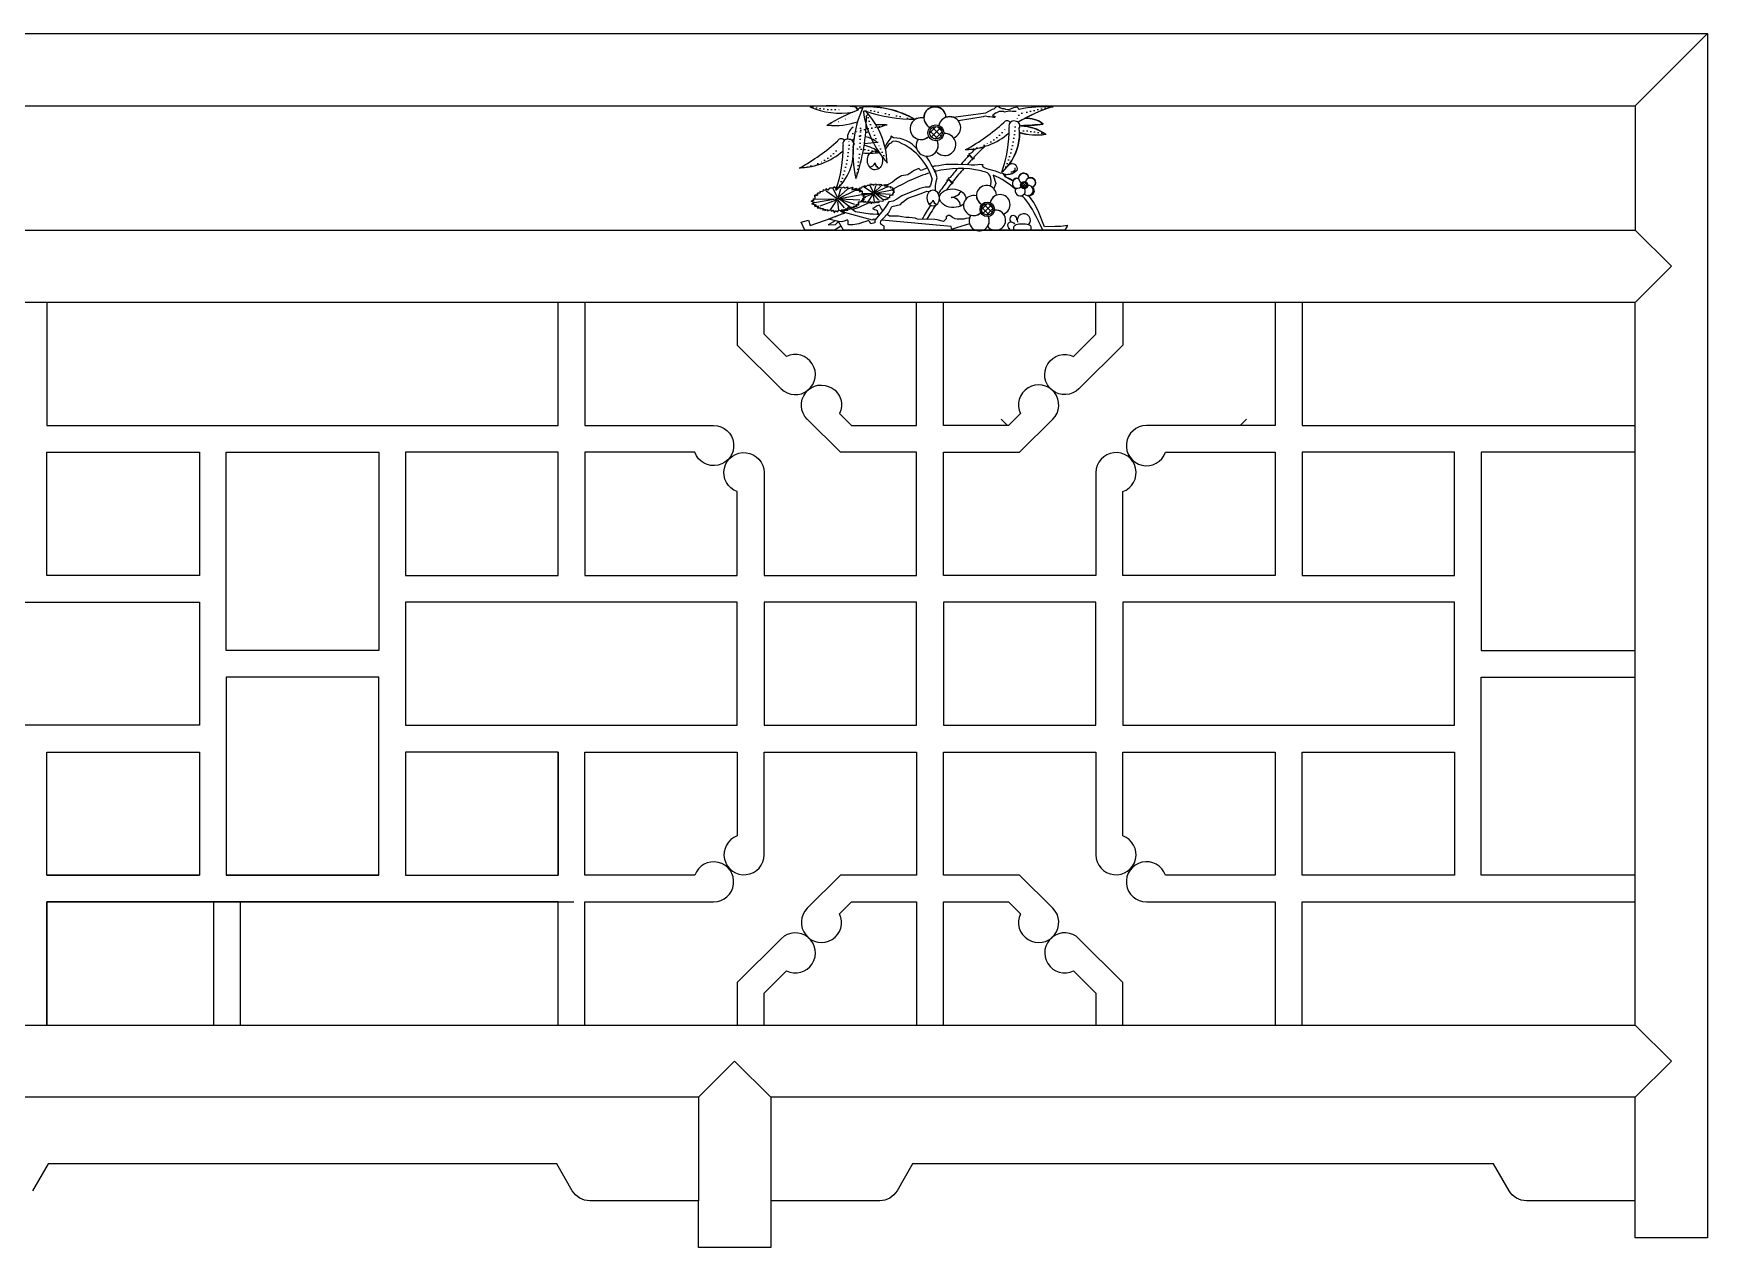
# Model space of a CAD drawing. Extents: x 3097 to 5197, y 5645 to 6552.
# Drawn here: x 3946 to 5197, y 5645 to 6552 of the extents above; entities that cross this region are included whole.
import ezdxf

# ---------------------------------------------------------------- set-up
doc = ezdxf.new("R2010")
doc.units = 0
doc.header["$LTSCALE"] = 0.85
doc.header["$MEASUREMENT"] = 0
doc.linetypes.add('DOT2', pattern=[3.175, 0, -3.175])
for name, color, linetype in [('3', 3, 'CONTINUOUS'), ('4', 4, 'CONTINUOUS'), ('7', 7, 'CONTINUOUS'), ('DIM', 3, 'CONTINUOUS')]:
    doc.layers.add(name, color=color, linetype=linetype)

msp = doc.modelspace()

# ---------------------------------------------------------------- hatches: boundary and pattern name
at = {"layer": '3'}
h = msp.add_hatch(dxfattribs=at)
h.set_pattern_fill('ANSI37', color=256, scale=24, style=0)
h.set_pattern_definition([(135, (-39536.516, 28943.636), (2.12132034, 2.12132034), []), (45, (-39536.516, 28943.636), (2.12132034, -2.12132034), [])])
h.paths.add_polyline_path([(4615.7, 6478.1, 1), (4625.1, 6478.1, 1)])
h = msp.add_hatch(dxfattribs=at)
h.set_pattern_fill('ANSI37', color=256, scale=11, style=0)
h.set_pattern_definition([(135, (-15552.2393, 16735.7039), (0.97227182, 0.97227182), []), (45, (-15552.2393, 16735.7039), (0.97227182, -0.97227182), [])])
h.paths.add_polyline_path([(4684.2, 6439, 1), (4688.5, 6439, 1)])
h = msp.add_hatch(dxfattribs=at)
h.set_pattern_fill('ANSI37', color=256, scale=22, style=0)
h.set_pattern_definition([(135, (-35818.3877, 27014.2734), (1.94454365, 1.94454365), []), (45, (-35818.3877, 27014.2734), (1.94454365, -1.94454365), [])])
h.paths.add_polyline_path([(4654.5, 6420.9, 1), (4663.1, 6420.9, 1)])

# ---------------------------------------------------------------- linework, layer by layer
for p, q in [((5197, 6552.3), (5143, 6498.3)), ((4562.1, 6495), (4560.8, 6497.1)), ((4655.8, 6490.1), (4637.2, 6487.1)), ((4530, 6431.6), (4531.9, 6431.6)), ((4530.1, 6428.7), (4530, 6431.6)), ((4531.9, 6432.9), (4533.9, 6433.2)), ((4531.9, 6431.6), (4531.9, 6432.9)), ((4538.3, 6434.6), (4546.6, 6429)), ((4543.4, 6436.7), (4544.3, 6437.8)), ((4543.4, 6436.7), (4546.5, 6430)), ((4544.3, 6437.8), (4545.6, 6436.7)), ((4545.6, 6436.7), (4546.3, 6437.8)), ((4546.3, 6437.8), (4547, 6436.6)), ((4547, 6436.6), (4549.2, 6437.8)), ((4549, 6435.9), (4547.1, 6429.1)), ((4554.1, 6435.6), (4547.7, 6430)), ((4560.5, 6435.2), (4547.9, 6429.1)), ((4565.1, 6431.8), (4548.4, 6428.7)), ((4549.2, 6437.8), (4549.5, 6436.7)), ((4549.5, 6436.7), (4551.9, 6437.6)), ((4551.9, 6437.6), (4552.4, 6436.7)), ((4552.4, 6436.7), (4554.4, 6437.6)), ((4554.4, 6437.6), (4554.3, 6436.3)), ((4560.7, 6435.1), (4562.2, 6435.1)), ((4562.2, 6436.1), (4563.8, 6436.3)), ((4562.2, 6435.1), (4562.2, 6436.1)), ((4563.5, 6437), (4565.1, 6436.9)), ((4563.8, 6436.3), (4563.5, 6437)), ((4565.1, 6436.9), (4565.5, 6438.1)), ((4565.2, 6432.8), (4572.9, 6432.6)), ((4565.5, 6438.1), (4567.1, 6437.4)), ((4566.6, 6431.8), (4571.6, 6432.6)), ((4566.9, 6430.1), (4573.1, 6432.4)), ((4567.1, 6437.4), (4567.1, 6438.6)), ((4567.1, 6438.6), (4568.2, 6437.9)), ((4567.1, 6437.4), (4573.5, 6433.1)), ((4568.2, 6437.9), (4569.2, 6439)), ((4569.2, 6439), (4571, 6439)), ((4569.8, 6426.5), (4573.6, 6432.3)), ((4571, 6439), (4571.7, 6439.9)), ((4571, 6439), (4573.4, 6433.8)), ((4571.7, 6439.9), (4572.8, 6439)), ((4572.8, 6439), (4573.3, 6439.9)), ((4573.3, 6439.9), (4573.8, 6438.9)), ((4573.8, 6438.9), (4575.5, 6439.9)), ((4574.5, 6426.4), (4573.8, 6431.4)), ((4575.3, 6438.4), (4573.9, 6433.2)), ((4577.8, 6427.7), (4574, 6432.3)), ((4579.3, 6438.2), (4574.4, 6433.8)), ((4584.2, 6437.8), (4574.5, 6433.1)), ((4587.8, 6435.2), (4574.9, 6432.8)), ((4586.5, 6432.1), (4574.9, 6432.8)), ((4581.1, 6428), (4574.9, 6432.6)), ((4583.7, 6429.7), (4574.9, 6432.6)), ((4575.5, 6439.9), (4575.7, 6439)), ((4575.7, 6439), (4577.6, 6439.7)), ((4577.6, 6439.7), (4578, 6439)), ((4578, 6439), (4579.6, 6439.7)), ((4579.6, 6439.7), (4579.4, 6438.7)), ((4527.3, 6427.1), (4529.1, 6427.8)), ((4529.6, 6425.9), (4527.3, 6427.1)), ((4527.8, 6425.1), (4529.6, 6425.9)), ((4531, 6424), (4527.8, 6425.1)), ((4528.4, 6428.6), (4530.1, 6428.7)), ((4529.1, 6427.8), (4528.4, 6428.6)), ((4529.6, 6425.9), (4544.1, 6428.4)), ((4529.6, 6423.2), (4531, 6424)), ((4532.8, 6423.1), (4529.6, 6423.2)), ((4530.1, 6428.7), (4545.9, 6428.4)), ((4531.6, 6421.9), (4532.8, 6423.1)), ((4533.8, 6423.5), (4546.1, 6428.1)), ((4541.7, 6420.4), (4546.7, 6427.9)), ((4547.8, 6420.3), (4547, 6426.8)), ((4552.2, 6422), (4547.2, 6427.9)), ((4563.5, 6427.7), (4548.4, 6428.6)), ((4556.5, 6422.3), (4548.4, 6428.4)), ((4559.9, 6424.6), (4548.4, 6428.4)), ((4565.5, 6426.5), (4565.3, 6426.4)), ((4565.3, 6426.4), (4565.3, 6426.5)), ((4565.5, 6427.1), (4565.5, 6427.3)), ((4566.6, 6427), (4566.3, 6426.9)), ((4566.5, 6426.1), (4566.6, 6427)), ((4568.1, 6426.7), (4566.5, 6426.1)), ((4568.1, 6426), (4568.1, 6426.7)), ((4569.8, 6426.5), (4568.1, 6426)), ((4569.9, 6425.6), (4569.8, 6426.5)), ((4571, 6426.3), (4569.9, 6425.6)), ((4571.5, 6425.6), (4571, 6426.3)), ((4572.1, 6425.8), (4571.5, 6426.5)), ((4572.6, 6426.2), (4571.9, 6425.1)), ((4573.8, 6425.4), (4572.6, 6426.2)), ((4574.5, 6426.4), (4573.8, 6425.4)), ((4575.5, 6425.7), (4574.5, 6426.4)), ((4576.2, 6426.4), (4575.5, 6425.7)), ((4577.2, 6425.7), (4576.2, 6426.4)), ((4358, 5811.3), (4358, 5903.3))]:
    msp.add_line(p, q, dxfattribs=at)
for points in [[(4562.1, 6495, -0.569553), (4565.6, 6496.4, -0.003731), (4566.1, 6497.6, -0.141541), (4604.6, 6488.2, -0.146268), (4611.5, 6489.4, -0.344181), (4617.7, 6497.3, -0.474535), (4627.9, 6489.7, -0.16392), (4633.3, 6489.8, -0.481857)], [(4633.3, 6489.8), (4657.6, 6493.1), (4662.6, 6495.8), (4664, 6496), (4665.5, 6497.4), (4666.9, 6497.9), (4668.2, 6497), (4669.9, 6496.3), (4671.3, 6496.2), (4672.5, 6495.7), (4675, 6495.6), (4678.6, 6497), (4681, 6497.6), (4682.7, 6495.8, -0.067792), (4707.5, 6497.6, 0.044488), (4686.8, 6488.8, 0.137219)], [(4686.8, 6488.8, -0.207294), (4700.6, 6484.6, -0.02853), (4684, 6483.4, -0.133295), (4702.4, 6477, -0.119092), (4682.9, 6478.2, 1.561259)], [(4682.9, 6478.2, -0.15756), (4675.2, 6454.4, -0.763599), (4680.8, 6450, -0.209678), (4674.1, 6446.8, -0.174854), (4670.8, 6447.3), (4672.5, 6445.2), (4678, 6442.3, -0.307964), (4682.3, 6444.2, -0.414214), (4686, 6447.9, -0.401561), (4689.8, 6444.3, -0.995296), (4692.4, 6437.3, -0.836932), (4689.4, 6431.2, -0.79253)]]:
    msp.add_lwpolyline(points, format="xyb", dxfattribs=at)
for points in [[(4680.4, 6494.1), (4677.7, 6494.1), (4676.5, 6494.3), (4675, 6494.3), (4671.7, 6493.5), (4670.9, 6493.9), (4669.4, 6493.9), (4667.6, 6493.9), (4666.7, 6493.5), (4665.7, 6493.1), (4664.9, 6492.7), (4664, 6492), (4663.4, 6491.4), (4662.6, 6491), (4663.2, 6490.6), (4664.4, 6490.6), (4664.7, 6490), (4664.2, 6489.6), (4663.4, 6489.6), (4662.4, 6489.8), (4660.7, 6490), (4660.7, 6490), (4659.5, 6490), (4657.8, 6490.5), (4656.3, 6490.2), (4655.6, 6490.1)], [(4588.7, 6474.3), (4586.7, 6475.5), (4586.8, 6474.3), (4584.6, 6471.3), (4583.2, 6469.3), (4582.4, 6467.7)], [(4590.4, 6471.9), (4588.1, 6471.5), (4587.3, 6471.2), (4587.1, 6470.5), (4586.3, 6470.1), (4585.1, 6469.3), (4584.4, 6468.5), (4582.7, 6466.1)], [(4647.9, 6458), (4647.8, 6458.6), (4647.4, 6459.1), (4647.1, 6459.4), (4646.9, 6459.9), (4646.6, 6460), (4646.2, 6460.4), (4645.9, 6460.6), (4645.4, 6460.8), (4645.1, 6460.9), (4644.8, 6460.9), (4644.5, 6461), (4644.1, 6460.9), (4644.1, 6460.7), (4644.1, 6460.5), (4644.4, 6460.4), (4644.4, 6460.2), (4644, 6460), (4644, 6460)], [(4646.6, 6462.8), (4645.6, 6462.3), (4645.2, 6462.3), (4645.1, 6462.3), (4645, 6462.1), (4645.4, 6461.8), (4645.7, 6461.5), (4646, 6461.1), (4646.6, 6460.5), (4647.1, 6460.1), (4647.8, 6459.3)], [(4647.9, 6458.2), (4647.8, 6457.8), (4647.3, 6457.8), (4646.8, 6457.7)], [(4647.5, 6459.7), (4647.8, 6459.3), (4648.1, 6458.9), (4648.4, 6458.8), (4648.7, 6458.7), (4648.9, 6459), (4648.9, 6459.4), (4648.9, 6459.7), (4648.9, 6460), (4649.2, 6460.1)], [(4617.6, 6443.6), (4616.4, 6439), (4615.3, 6437.5), (4612.4, 6437.5), (4608.3, 6436.4), (4595, 6430.9), (4591.3, 6428.6), (4588.4, 6427.1), (4585.2, 6426.6), (4583.5, 6423.7), (4581.2, 6420.5), (4574.8, 6412.7), (4574.8, 6410.7), (4571.9, 6410.1), (4570.8, 6411.8), (4570.2, 6412.4), (4569.6, 6412.4), (4567.3, 6411.5), (4566.4, 6411.2), (4562.9, 6410.1), (4558.3, 6409.2), (4555.4, 6409.2), (4554.8, 6409.5), (4554.8, 6412.4), (4554, 6413), (4552.5, 6412.4), (4550.2, 6411.5), (4547.6, 6411.8)], [(4614.2, 6451.8), (4613.4, 6451.6), (4610.6, 6450.5), (4609.5, 6449.8), (4608.8, 6450.2), (4607.7, 6451.3), (4604.1, 6449.8), (4602.7, 6448.8), (4599.5, 6446.6), (4594.8, 6445.9), (4590.9, 6443.7), (4588, 6441.2), (4584.8, 6439.5), (4582.1, 6438.7)], [(4678, 6442.3), (4676.1, 6443.4), (4672.5, 6445.2), (4670.8, 6447.3), (4668.6, 6448), (4665, 6449.5), (4659.3, 6450.9), (4656.4, 6452), (4655.7, 6452.3), (4655.3, 6453.8), (4655.7, 6454.1), (4652.8, 6454.5), (4651.8, 6454.1), (4649.6, 6453.8), (4646.8, 6453.8), (4645, 6454.1), (4637.1, 6454.5), (4634.2, 6454.5), (4630.3, 6454.5), (4627.8, 6454.5), (4624.9, 6453.8), (4622.7, 6453.4), (4620.2, 6453.1), (4619.2, 6453.1), (4618.1, 6452.7), (4617.9, 6452.6)], [(4619.3, 6435.1), (4620.2, 6435.5), (4620.2, 6438.4), (4620.5, 6441.6), (4621.4, 6444.5), (4620.5, 6447.1), (4619.9, 6450), (4619.1, 6450.4)], [(4632.4, 6439.9), (4632.3, 6440.6), (4631.9, 6441), (4631.6, 6441.4), (4631.4, 6441.8), (4631.1, 6441.9), (4630.7, 6442.3), (4630.4, 6442.5), (4629.9, 6442.7), (4629.6, 6442.8), (4629.3, 6442.8), (4629, 6442.9), (4628.5, 6442.8), (4628.5, 6442.6), (4628.6, 6442.5), (4628.8, 6442.3), (4628.9, 6442.2), (4628.9, 6441.8), (4628.7, 6441.7)], [(4631.1, 6444.7), (4630.1, 6444.2), (4629.7, 6444.3), (4629.6, 6444.2), (4629.5, 6444), (4629.8, 6443.7), (4630.1, 6443.4), (4630.5, 6443), (4631.1, 6442.4), (4631.6, 6442), (4632.3, 6441.2)], [(4663.3, 6446.5), (4665.3, 6440.1), (4663.8, 6436.4)], [(4545.6, 6436.7), (4544.3, 6437.8), (4543.4, 6436.7), (4541, 6436.7), (4539.7, 6435.2), (4538.3, 6436.2), (4537.7, 6434.9), (4536.2, 6435.5), (4535.7, 6434), (4533.6, 6434.1), (4533.8, 6433.2), (4531.9, 6432.9), (4531.9, 6431.6), (4530, 6431.6), (4529.9, 6428.7), (4528.4, 6428.6), (4529.1, 6427.8), (4527.3, 6427.1), (4529.6, 6425.9), (4527.8, 6425.1), (4531, 6424), (4529.6, 6423.2), (4532.8, 6423.1), (4531.6, 6421.9), (4534.2, 6422.1), (4533.9, 6421.6), (4536.2, 6421.4), (4535.9, 6420.3), (4537.7, 6421.1), (4537.5, 6419.9), (4539.5, 6420.7), (4539.5, 6419.8), (4541.7, 6420.4), (4542.3, 6419.5), (4543.4, 6420.2), (4544.7, 6418.3), (4545.4, 6420), (4546.9, 6419.1), (4547.8, 6420.3), (4549.8, 6419.7), (4550.5, 6420.4), (4549.2, 6419.4), (4552.2, 6418.1), (4540.2, 6413.6)], [(4554.3, 6436.3), (4558.1, 6437.3), (4557.6, 6435.5), (4560.8, 6436.3), (4560.5, 6435.2), (4563.8, 6435.2), (4563.1, 6434), (4565.2, 6434.4), (4565.1, 6431.8), (4566.9, 6432.2), (4565.9, 6430.7), (4567.3, 6429.8), (4565.4, 6428.7), (4566.4, 6428.2), (4564.3, 6427.3), (4565.9, 6426.8), (4562.4, 6426.2), (4562.4, 6424.2), (4560.6, 6424.2), (4560.8, 6422.9), (4558.8, 6422.9), (4558.8, 6422.3), (4556.5, 6422.3), (4555.9, 6420.9), (4552.6, 6421.1), (4551.4, 6419.4), (4550.3, 6420.5), (4549.2, 6419.4)], [(4554.2, 6436.5), (4558.4, 6437.5), (4557.9, 6435.8), (4561.1, 6436.6), (4560.8, 6435.4), (4564.2, 6435.5), (4563.5, 6434.3), (4565.4, 6434.6), (4565.4, 6432), (4567.3, 6432.5), (4566.2, 6430.7), (4567.7, 6429.8), (4565.8, 6428.7), (4566.9, 6428.2), (4564.9, 6427.3), (4566.7, 6426.7), (4562.6, 6426), (4562.6, 6424), (4560.9, 6424), (4561.1, 6422.7), (4559, 6422.7), (4559, 6422.1), (4556.6, 6422.1), (4556.1, 6420.7), (4552.7, 6420.9), (4551.4, 6419.1), (4550.3, 6420.2), (4549.3, 6419.2)], [(4551.4, 6405.3), (4581.7, 6405.3), (4581.7, 6408.4), (4579.4, 6409.5), (4579.1, 6410.7), (4579.4, 6412.7), (4579.7, 6412.7), (4585.2, 6418.5), (4587.5, 6423.1), (4593.9, 6424.5), (4595.3, 6426), (4599.4, 6429.2), (4609.5, 6432.6), (4613.6, 6434.4), (4615.7, 6434.2)], [(4579.4, 6438.7), (4582.4, 6439.4), (4582, 6438.1), (4584.5, 6438.7), (4584.2, 6437.8), (4586.8, 6437.9), (4586.2, 6436.9), (4587.9, 6437.2), (4587.8, 6435.2), (4589.1, 6435.6), (4588.4, 6434.4), (4589.5, 6433.7), (4588, 6432.9), (4588.8, 6432.5), (4587.2, 6431.8), (4588.4, 6431.4), (4585.7, 6430.9), (4585.7, 6429.4), (4584.3, 6429.4), (4584.5, 6428.4), (4582.9, 6428.4), (4582.9, 6428), (4581.1, 6428), (4580.7, 6426.8), (4578.1, 6427), (4577.2, 6425.7), (4576.4, 6426.6), (4575.5, 6425.7)], [(4632.4, 6440.1), (4632.3, 6439.7), (4631.8, 6439.7), (4631.4, 6439.5)], [(4632, 6441.6), (4632.3, 6441.2), (4632.6, 6440.9), (4632.9, 6440.7), (4633.2, 6440.6), (4633.3, 6440.9), (4633.3, 6441.3), (4633.3, 6441.6), (4633.3, 6441.9), (4633.5, 6442.2)], [(4701.6, 6407.8), (4696.9, 6419.8), (4694.4, 6424.4), (4693.7, 6425.9), (4691.5, 6428.7), (4689.7, 6431.6)], [(4575.4, 6413.4), (4573.4, 6413.6), (4573.1, 6412.7), (4549.3, 6419.2)], [(4571.3, 6417.3), (4560.3, 6419), (4558.9, 6419.9), (4556.3, 6421.9), (4555.1, 6422.8), (4554, 6421.6), (4554, 6420.8), (4554.6, 6419.9), (4552.8, 6419.9), (4551.4, 6420.5)], [(4580.8, 6420), (4579.4, 6421.6), (4578.3, 6424), (4576.5, 6423.4), (4574.2, 6421.9), (4573.1, 6421.4), (4574.5, 6420.8), (4575.4, 6420.5), (4576.5, 6419.9), (4576.8, 6418.2), (4577.7, 6417), (4576.2, 6417), (4573.6, 6417.3), (4571.3, 6417.3)], [(4544.9, 6405.3), (4522.4, 6405.3), (4519.8, 6411.4), (4525.1, 6412.7), (4526.4, 6408.9), (4543, 6414.5)], [(4545.1, 6412.4), (4539.8, 6409.3), (4545.3, 6409.6), (4547.6, 6411.8)], [(4551.4, 6405.3), (4547.6, 6411.8), (4540.2, 6413.6)], [(4549.5, 6408.6), (4544.9, 6405.3)], [(4717.1, 6405.3), (4551.4, 6405.3)], [(4645.6, 6410.1), (4632.6, 6406), (4632.1, 6406.6), (4631.8, 6408.1), (4580, 6412.9)], [(4645.8, 6414.9), (4644.8, 6414.4), (4642.8, 6414.1), (4641.3, 6413.6), (4638.7, 6413.6), (4637.6, 6413.6), (4636.4, 6413.6), (4634.7, 6413.8), (4632.9, 6414.7), (4630.9, 6416.4), (4629.5, 6416.2), (4628, 6415.3), (4628, 6414.4), (4628, 6413.8), (4626, 6411.8), (4621.4, 6413), (4619.6, 6413.3), (4606.6, 6413.6), (4604.9, 6414.4), (4600.5, 6414.7), (4598.2, 6414.7), (4595, 6415.3), (4592.4, 6415.9), (4590.4, 6415.9), (4585.8, 6415.9), (4583.9, 6417.1)], [(4717.1, 6405.3), (4718.7, 6408.2), (4719, 6408.9), (4713.8, 6408.1), (4711.4, 6408.1), (4709.3, 6408.1), (4701.6, 6407.8)]]:
    msp.add_lwpolyline(points, dxfattribs=at)
at = {"layer": '3', "linetype": 'DOT2'}
for points in [[(4682.4, 6495.6), (4681, 6497.6)], [(4682.7, 6495.8), (4681, 6497.6)]]:
    msp.add_lwpolyline(points, dxfattribs=at)
at = {"layer": '3'}
for centre, radius in [((4620.4, 6478.1), 5.92), ((4620.4, 6478.1), 4.72), ((4686.4, 6439), 2.71), ((4686.4, 6439), 2.16), ((4658.8, 6420.9), 5.43), ((4658.8, 6420.9), 4.33)]:
    msp.add_circle(centre, radius, dxfattribs=at)
for centre, radius, start, end in [((4542.3, 6323.8), 174.5, 84.723, 95.2772), ((4548.9, 6548), 55.3, 245.7914, 279.8406), ((4598.7, 6392.9), 108.4, 109.7069, 123.0794), ((4559, 6494.5), 3.14, 8.5474, 103.0068), ((4641.2, 6462.8), 82.8, 155.1338, 193.1779), ((4564.3, 6494.7), 2.17, 52.4354, 173.392), ((4568.9, 6423.9), 73.7, 60.6544, 92.161), ((4567.5, 6492.4), 1.98, 298.4356, 133.68), ((4637.9, 6504), 72.4, 188.0028, 222.0328), ((4604.6, 6602.1), 113.9, 251.3422, 270.2158), ((4524.1, 6453.5), 59.9, 1.905, 42.7711), ((4619.7, 6489.4), 8.21, 2.486, 243.0434), ((4746.2, 6376.9), 126.7, 107.7589, 120.5277), ((4545.3, 6533.6), 50.1, 263.4266, 289.3229), ((4563.6, 6474.4), 9.27, 122.4539, 186.3791), ((4421, 6491.2), 147.5, 341.2706, 359.7839), ((4577.7, 6392), 92.1, 86.4237, 91.3078), ((4606.6, 6409.7), 77.8, 107.2706, 112.322), ((4609.3, 6481.2), 8.21, 74.486, 315.1175), ((4619.7, 6489.4), 8.21, 181.9457, 227.96), ((4630.7, 6482), 8.21, 290.486, 169.0431), ((4630.7, 6482), 8.21, 109.9457, 161.8544), ((4569.8, 6598.1), 151.3, 298.8261, 312.0736), ((4580.6, 6480.6), 94.5, 340.2661, 0.9391), ((4643.9, 6478), 39, 311.2986, 5.2342), ((4673.6, 6484.3), 2.81, 33.3178, 148.7496), ((4678.5, 6483.4), 3.54, 69.9611, 199.9755), ((4679.8, 6483.3), 3.4, 329.1693, 91.8186), ((4682.1, 6629.4), 146, 270.4229, 277.2576), ((4682.5, 6448.5), 34.8, 55.0173, 88.7622), ((4688.8, 6470.8), 18.1, 49.4365, 96.2812), ((4445.8, 6584.5), 151.3, 298.8261, 312.0736), ((4456.6, 6467), 94.5, 340.2661, 0.9391), ((4519.8, 6464.4), 39, 311.2986, 5.2342), ((4549.6, 6470.8), 2.81, 33.3178, 148.7496), ((4554.4, 6469.8), 3.54, 69.9611, 199.9755), ((4555.7, 6469.7), 3.4, 329.1693, 91.8186), ((4622.1, 6363.3), 126.7, 119.8124, 120.5277), ((4555.7, 6469.7), 3.4, 329.1693, 30.4939), ((4558.1, 6615.9), 146, 270.4229, 270.7207), ((4558.1, 6615.9), 146, 270.4229, 270.7207), ((4622.1, 6363.3), 126.7, 117.2684, 117.948), ((4564.7, 6457.2), 18.1, 92.0937, 96.2812), ((4558.4, 6435), 34.8, 55.0173, 76.1638), ((4558.1, 6615.9), 146, 273.4746, 277.2576), ((4558.1, 6615.9), 146, 273.4746, 273.8403), ((4564.7, 6457.2), 18.1, 49.4365, 80.9867), ((4622.1, 6363.3), 126.7, 114.324, 115.3697), ((4588.7, 6451.6), 22.7, 39.7737, 90), ((4576.6, 6431.4), 42.8, 16.5221, 71.1548), ((4613.9, 6468.8), 8.21, 146.486, 25.1231), ((4609.3, 6481.2), 8.21, 270, 315.1175), ((4627.1, 6469.3), 8.21, 218.486, 95.8122), ((4613.9, 6468.8), 8.21, 338.8501, 25.1231), ((4627.1, 6469.3), 8.21, 45.9717, 95.8122), ((4641.3, 6517.5), 52, 271.6957, 310.3833), ((4641.3, 6517.5), 52, 271.6957, 287.4618), ((4847.3, 6271.7), 273.4, 134.1471, 136.5337), ((4695, 6518), 41.6, 253.0007, 280.1668), ((4517.2, 6504), 52, 271.6957, 310.3833), ((4518.2, 6464.6), 40.6, 351.9401, 2.2708), ((4571, 6504.4), 41.6, 253.0007, 253.0327), ((4571, 6504.4), 41.6, 262.7646, 280.1668), ((4570.4, 6456.9), 4.5, 276.9356, 344.0583), ((4580, 6456.6), 5.38, 190.1347, 248.6848), ((4580, 6456.6), 5.38, 195.8335, 234.6034), ((4465.4, 6369.8), 173.5, 26.8116, 31.5523), ((4838.5, 6282.2), 263.5, 137.4419, 139.1838), ((4847.3, 6271.7), 273.4, 137.1502, 138.1379), ((4838.5, 6282.2), 263.5, 137.0725, 137.2888), ((4854, 6300.2), 263.5, 142.2577, 142.4333), ((4838.5, 6282.2), 263.5, 135.6859, 136.7269), ((4847.3, 6271.7), 273.4, 136.7696, 136.8575), ((4862.8, 6289.8), 273.4, 141.7636, 141.8529), ((4649.3, 6473.8), 32.3, 308.8907, 332.5431), ((4517.2, 6504), 52, 271.6957, 287.4618), ((4570.4, 6456.9), 4.5, 276.9356, 310.4969), ((4838.5, 6282.2), 263.5, 142.2577, 142.4333), ((4838.5, 6282.2), 263.5, 140.0289, 141.9098), ((4847.3, 6271.7), 273.4, 138.9116, 141.4338), ((4652.6, 6441.7), 9.13, 339.0206, 45.3897), ((4673.8, 6460.5), 13.5, 256.9343, 286.608), ((4679, 6448), 7.36, 102.3825, 148.5603), ((4676.7, 6451.4), 2.59, 261.1533, 314.9744), ((4681.3, 6440.4), 3.76, 74.486, 315.1175), ((4677.1, 6449), 1.57, 292.7143, 22.0414), ((4678, 6451.2), 1.73, 288.0388, 19.7217), ((4686, 6444.2), 3.76, 2.486, 243.0434), ((4691.1, 6440.8), 3.76, 290.486, 169.0431), ((4838.5, 6282.2), 263.5, 142.6776, 145.1468), ((4847.3, 6271.7), 273.4, 142.1467, 143.2204), ((4630.9, 6440), 10.2, 274.8804, 325.7839), ((4630.8, 6440.1), 10.4, 276.9383, 313.581), ((4847.3, 6271.7), 273.4, 141.7636, 141.8529), ((4648.6, 6423.7), 7.53, 74.486, 315.1175), ((4658.2, 6431.2), 7.53, 2.486, 243.0434), ((4658.2, 6431.2), 7.53, 181.9457, 227.96), ((4668.3, 6424.4), 7.53, 290.486, 169.0431), ((4668.3, 6424.4), 7.53, 109.9457, 161.8544), ((4683.4, 6434.7), 3.76, 146.486, 25.1231), ((4689.4, 6435), 3.76, 218.486, 95.8122), ((4838.5, 6282.2), 263.5, 147.4299, 150.1084), ((4847.3, 6271.7), 273.4, 146.2212, 148.7902), ((4614.7, 6428.8), 3.75, 276.9356, 344.0583), ((4614.7, 6428.8), 3.75, 276.9356, 310.4969), ((4622.7, 6428.6), 4.49, 190.1347, 248.6848), ((4622.7, 6428.6), 4.49, 195.8335, 234.6034), ((4847.3, 6271.7), 273.4, 145.0204, 145.0947), ((4632.1, 6423.2), 6.66, 0.9537, 92.4353), ((4632.1, 6423.2), 6.66, 19.9493, 76.0109), ((4648.6, 6423.7), 7.53, 270, 315.1175), ((4665, 6412.8), 7.53, 218.486, 95.8122), ((4665, 6412.8), 7.53, 45.9717, 95.8122), ((4652.8, 6412.3), 7.53, 146.486, 25.1231), ((4652.8, 6412.3), 7.53, 338.8501, 25.1231), ((4677.1, 6409), 3.13, 153.4319, 241.2235), ((4676.6, 6408.1), 3.23, 33.4329, 135.5244), ((4678.3, 6413.6), 2.69, 346.4694, 239.4254), ((4681.1, 6406.6), 2.78, 110.7691, 208.6069), ((4684.9, 6393.1), 16.8, 73.5427, 106.4573), ((4686.1, 6412.7), 4.94, 315.6707, 197.877), ((4689.4, 6407), 2.26, 311.9318, 84.4918)]:
    msp.add_arc(centre, radius, start, end, dxfattribs=at)
at = {"layer": '3', "linetype": 'DOT2'}
for centre, radius, start, end in [((4544.1, 6552.5), 57.1, 254.1823, 275.5584), ((4710.9, 7094.8), 615.9, 256.9385, 260.0639), ((4686.6, 6487.4), 5.67, 110.0685, 189.4903), ((4805.4, 5978), 528.7, 100.6629, 103.1975), ((-28712.7, 100359.8), 99591.3, 289.504842, 289.517785), ((4681.3, 5964.4), 528.7, 100.6629, 103.1975), ((4373.9, 6478.8), 190.1, 349.8901, 1.7478), ((4727.5, 6538.6), 165.2, 197.2848, 209.7301), ((4640.5, 6505.9), 40.4, 273.2557, 324.1278), ((4581.8, 6489.2), 98, 338.0526, 358.5629), ((4516.4, 6492.3), 40.4, 273.2557, 324.1278), ((4457.7, 6475.6), 98, 338.0526, 358.5629), ((4562.5, 6473.8), 5.67, 110.0685, 189.4903), ((4679.4, 6385.2), 94.7, 75.9434, 87.9147), ((4555.3, 6371.6), 94.7, 75.9434, 87.9147)]:
    msp.add_arc(centre, radius, start, end, dxfattribs=at)
at = {"layer": '3', "extrusion": (0, 0, -1)}
for centre, major_axis, ratio, start_param, end_param in [((4574.9, 6457.5), (0.25, -7.08), 0.802654, -1.938009, 3.703939), ((4573.9, 6432.7), (0.992, 0.104), 0.452281, -3.141592653589793, 3.141592653589793), ((4618.4, 6429.3), (0.21, -5.9), 0.802654, -3.141592653589793, 3.141592653589793), ((4633, 6429.2), (9.86, -0.76), 0.7002, 0.538122, 6.261422), ((4547.2, 6428.5), (1.29, 0.13), 0.452281, -3.141592653589793, 3.141592653589793)]:
    msp.add_ellipse(centre, major_axis=major_axis, ratio=ratio, start_param=start_param, end_param=end_param, dxfattribs=at)
at = {"layer": '3'}
for points, knots in [([(4616, 6448.1), (4611, 6446.7), (4601, 6442.9), (4591.9, 6437.8), (4587.2, 6435.1)], [98.291288, 98.291288, 98.291288, 98.291288, 113.361692, 129.511785, 129.511785, 129.511785, 129.511785]), ([(4659, 6448.2), (4657.4, 6448.7), (4644.7, 6452.5), (4631.1, 6451.9), (4619.8, 6449.1)], [55.36464, 55.36464, 55.36464, 55.36464, 60.286141, 94.496588, 94.496588, 94.496588, 94.496588]), ([(4700.4, 6405.3), (4695.3, 6416.2), (4691.4, 6423.5), (4686, 6429.9), (4684.8, 6431.2)], [0, 0, 0, 0, 19.37831, 24.804775, 24.804775, 24.804775, 24.804775])]:
    msp.add_open_spline(points, degree=3, knots=knots, dxfattribs=at)
for points in [[(4679.8, 6436), (4674.9, 6440.3), (4669.3, 6443.9), (4663.3, 6446.5)], [(4552.2, 6418.1), (4549.2, 6416.9), (4546.1, 6415.7), (4543, 6414.5)], [(4571.5, 6426.4), (4567.2, 6424.3), (4562.7, 6422.3), (4558.2, 6420.5)]]:
    msp.add_open_spline(points, degree=3, dxfattribs=at)
at = {"layer": '4'}
msp.add_lwpolyline([(3097, 6552.3), (5197, 6552.3), (5197, 5652.3), (5143, 5652.3), (5143, 5680), (5061.7, 5680, -0.267949), (5048.7, 5687.5), (5037.2, 5707.5), (4602.9, 5707.5), (4591.4, 5687.5, -0.267949), (4578.4, 5680), (4497, 5680), (4497, 5645), (4443, 5645), (4443, 5680), (4361.7, 5680, -0.267949), (4348.7, 5687.5), (4337.2, 5707.5), (3956.9, 5707.5), (3945.4, 5687.5, -0.267949)], format="xyb", dxfattribs=at)
at = {"layer": '7'}
for p, q in [((5143, 5811.3), (5143, 6351.3)), ((4443, 5757.3), (4443, 5680)), ((4497, 5757.3), (4497, 5680)), ((5143, 5680), (5143, 5757.3))]:
    msp.add_line(p, q, dxfattribs=at)
msp.add_lwpolyline([(3151, 6405.3), (3151, 6498.3), (5143, 6498.3), (5143, 6405.3)], dxfattribs=at)
for points in [[(5143, 6405.3), (5170, 6378.3), (5143, 6351.3), (3151, 6351.3), (3124, 6378.3), (3151, 6405.3)], [(4443, 5757.3), (3851, 5757.3), (3824, 5784.3), (3797, 5757.3), (3151, 5757.3), (3124, 5784.3), (3151, 5811.3), (5143, 5811.3), (5170, 5784.3), (5143, 5757.3), (4497, 5757.3), (4470, 5784.3)]]:
    msp.add_lwpolyline(points, close=True, dxfattribs=at)
at = {"layer": 'DIM'}
for p, q in [((4524.3, 6264), (4529, 6259.3)), ((4669.1, 6264), (4673.8, 6259.3)), ((4707.8, 6264), (4703, 6259.3)), ((4852.6, 6264), (4847.8, 6259.3)), ((4070, 6239.3), (4070, 6147.3)), ((3956, 5923.3), (3956, 6015.3)), ((3956, 5923.3), (4070, 5923.3)), ((4204, 5923.3), (4090, 5923.3)), ((3956, 5903.3), (4205, 5903.3)), ((3956, 5811.3), (3956, 5903.3)), ((4080.8, 5811.3), (4080.8, 5903.3)), ((4100.8, 5903.3), (4349.8, 5903.3)), ((4100.8, 5811.3), (4100.8, 5903.3)), ((4338, 5811.3), (4338, 5903.3))]:
    msp.add_line(p, q, dxfattribs=at)
for points in [[(3956, 6351.3), (3956, 6259.3), (4338, 6259.3), (4338, 6351.3)], [(4894, 6351.3), (4894, 6259.3), (5143, 6259.3)], [(5143, 6239.3), (5028, 6239.3), (5028, 6091.3), (5143, 6091.3)], [(5143, 5923.3), (5028, 5923.3), (5028, 6071.3), (5143, 6071.3)], [(4338, 6015.3), (4338, 5923.3), (4338, 6015.3), (4224, 6015.3), (4224, 5923.3), (4338, 5923.3)], [(4338, 5811.3), (4338, 5903.3), (3956, 5903.3), (3956, 5811.3)], [(4894, 5811.3), (4894, 5903.3), (5143, 5903.3)]]:
    msp.add_lwpolyline(points, dxfattribs=at)
for points in [[(4358, 6351.3), (4358, 6259.3), (4454.3, 6259.3, -1.931852), (4440.2, 6239.3), (4358, 6239.3), (4358, 6147.3), (4472, 6147.3), (4472, 6209.9, -1.931852), (4492, 6224.1), (4492, 6147.3), (4606, 6147.3), (4606, 6239.3), (4549, 6239.3), (4524.3, 6264, -1.931852), (4548.4, 6268.2), (4557.3, 6259.3), (4606, 6259.3), (4606, 6351.3)], [(4472, 6351.3), (4472, 6319.5), (4504.8, 6286.8, 1.950384), (4508.7, 6310.8), (4492, 6327.5), (4492, 6351.3)], [(4874, 6351.3), (4874, 6259.3), (4777.7, 6259.3, 1.931852), (4791.9, 6239.3), (4874, 6239.3), (4874, 6147.3), (4760, 6147.3), (4760, 6209.9, 1.931852), (4740, 6224.1), (4740, 6147.3), (4626, 6147.3), (4626, 6239.3), (4683, 6239.3), (4707.8, 6264, 1.931852), (4683.6, 6268.2), (4674.7, 6259.3), (4626, 6259.3), (4626, 6351.3)], [(4760, 6351.3), (4760, 6319.5), (4727.3, 6286.8, -1.950384), (4723.3, 6310.8), (4740, 6327.5), (4740, 6351.3)], [(4358, 5811.3), (4358, 5903.3), (4454.3, 5903.3, 1.931852), (4440.2, 5923.3), (4358, 5923.3), (4358, 6015.3), (4472, 6015.3), (4472, 5952.7, 1.931852), (4492, 5938.6), (4492, 6015.3), (4606, 6015.3), (4606, 5923.3), (4549, 5923.3), (4524.3, 5898.6), (4524.3, 5898.6, 1.931852), (4548.4, 5894.4), (4557.3, 5903.3), (4606, 5903.3), (4606, 5811.3)], [(4626, 5811.3), (4626, 5903.3), (4674.7, 5903.3), (4683.6, 5894.4, 1.931852), (4707.8, 5898.6), (4707.8, 5898.6), (4683, 5923.3), (4626, 5923.3), (4626, 6015.3), (4740, 6015.3), (4740, 5938.6, 1.931852), (4760, 5952.7), (4760, 6015.3), (4874, 6015.3), (4874, 5923.3), (4791.9, 5923.3, 1.931852), (4777.7, 5903.3), (4874, 5903.3), (4874, 5811.3)], [(4492, 5811.3), (4492, 5835.1), (4508.7, 5851.8, 1.950384), (4504.8, 5875.8), (4472, 5843.1), (4472, 5811.3)], [(4760, 5811.3), (4760, 5843.1), (4727.3, 5875.8, 1.950384), (4723.3, 5851.8), (4740, 5835.1), (4740, 5811.3)]]:
    msp.add_lwpolyline(points, format="xyb", dxfattribs=at)
for points in [[(3956, 6239.3), (4070, 6239.3), (4070, 6147.3), (3956, 6147.3)], [(4090, 6096.3), (4090, 6239.3), (4204, 6239.3), (4204, 6091.3), (4090, 6091.3)], [(4338, 6147.3), (4338, 6239.3), (4224, 6239.3), (4224, 6147.3)], [(5008, 6147.3), (5008, 6239.3), (4894, 6239.3), (4894, 6147.3)], [(4070, 6127.3), (4070, 6035.3), (3822, 6035.3), (3822, 6127.3)], [(4224, 6127.3), (4224, 6035.3), (4472, 6035.3), (4472, 6127.3)], [(4492, 6127.3), (4492, 6035.3), (4606, 6035.3), (4606, 6127.3)], [(4626, 6127.3), (4626, 6035.3), (4740, 6035.3), (4740, 6127.3)], [(4760, 6127.3), (4760, 6035.3), (5008, 6035.3), (5008, 6127.3)], [(4090, 6066.3), (4090, 5923.3), (4204, 5923.3), (4204, 6071.3), (4090, 6071.3)], [(3956, 5923.3), (3956, 6015.3), (4070, 6015.3), (4070, 5923.3)], [(4894, 6015.3), (5008, 6015.3), (5008, 5923.3), (4894, 5923.3)]]:
    msp.add_lwpolyline(points, close=True, dxfattribs=at)

doc.saveas('drawing.dxf')
